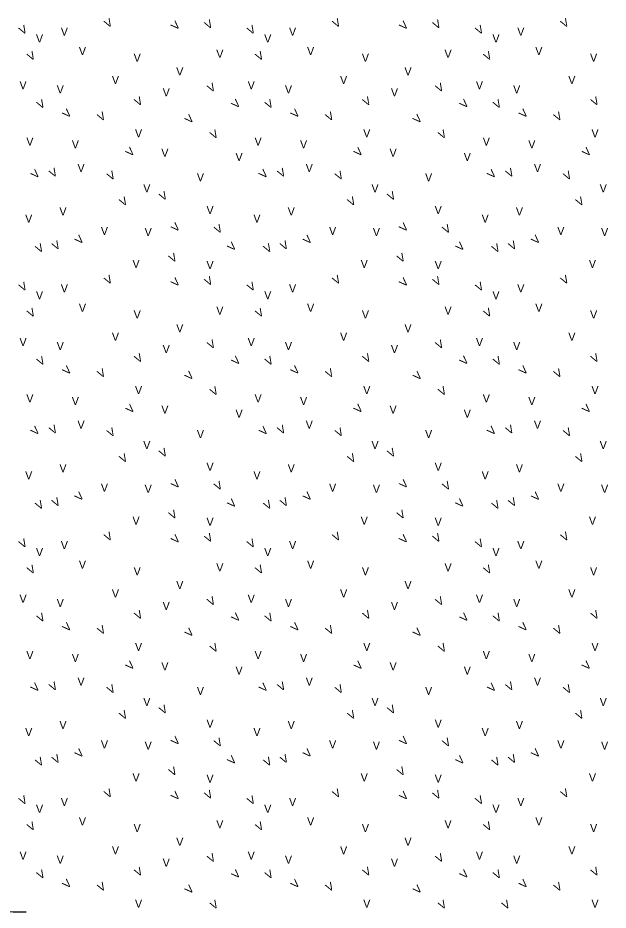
# Model space of a CAD drawing. Extents: x 997.6 to 1036.5, y 998.9 to 1022.7.
# Drawn here: x 1018.088 to 1019.564, y 1014.106 to 1016.336 of the extents above; entities that cross this region are included whole.
import ezdxf

# ---------------------------------------------------------------- set-up
doc = ezdxf.new("R2010")
doc.units = 0
doc.layers.add('Level 1', color=7, linetype='Continuous')

msp = doc.modelspace()

# ---------------------------------------------------------------- linework, layer by layer
at = {"layer": 'Level 1'}
msp.add_arc((1018.1087, 1015.3516), 1.25, 180, 270, dxfattribs=at)

# ---------------------------------------------------------------- texts
for rotation, p in [(29.9221, (1018.3118, 1016.3099)), (29.9221, (1018.8824, 1016.3099)), (29.9221, (1019.453, 1016.3099)), (29.9221, (1018.0986, 1016.2928)), (45, (1018.4833, 1016.3033)), (29.9221, (1018.5627, 1016.3065)), (29.9221, (1018.6692, 1016.2928)), (45, (1019.0539, 1016.3033)), (29.9221, (1019.1333, 1016.3065)), (29.9221, (1019.2398, 1016.2928)), (29.9221, (1018.1192, 1016.2275)), (29.9221, (1018.6898, 1016.2275)), (29.9221, (1019.2603, 1016.2275)), (29.9221, (1018.5695, 1016.1484)), (29.9221, (1019.1401, 1016.1484)), (29.9221, (1018.3874, 1016.1141)), (45, (1018.6344, 1016.1075)), (29.9221, (1018.958, 1016.1141)), (45, (1019.205, 1016.1075)), (29.9221, (1019.5286, 1016.1141)), (29.9221, (1018.1433, 1016.1073)), (29.9221, (1018.7138, 1016.1073)), (29.9221, (1019.2844, 1016.1073)), (45, (1018.2119, 1016.0834)), (29.9221, (1018.2947, 1016.0763)), (45, (1018.5177, 1016.0697)), (45, (1018.7825, 1016.0834)), (29.9221, (1018.8653, 1016.0763)), (45, (1019.0883, 1016.0697)), (45, (1019.3531, 1016.0834)), (29.9221, (1019.4358, 1016.0763)), (29.9221, (1018.5764, 1016.0317)), (29.9221, (1019.147, 1016.0317)), (45, (1018.3699, 1015.9873)), (45, (1018.9405, 1015.9873)), (45, (1019.5111, 1015.9873)), (45, (1018.1326, 1015.9323)), (29.9221, (1018.1744, 1015.9355)), (45, (1018.7032, 1015.9323)), (29.9221, (1018.745, 1015.9355)), (45, (1019.2738, 1015.9323)), (29.9221, (1019.3156, 1015.9355)), (29.9221, (1018.3188, 1015.9286)), (29.9221, (1018.8893, 1015.9286)), (29.9221, (1019.4599, 1015.9286)), (29.9221, (1018.3497, 1015.8639)), (29.9221, (1018.4493, 1015.8777)), (29.9221, (1018.9203, 1015.8639)), (29.9221, (1019.0199, 1015.8777)), (29.9221, (1019.4908, 1015.8639)), (45, (1018.4833, 1015.7989)), (45, (1019.0539, 1015.7989)), (29.9221, (1018.5868, 1015.7952)), (29.9221, (1019.1573, 1015.7952)), (29.9221, (1018.1813, 1015.754)), (45, (1018.2428, 1015.768)), (45, (1018.6242, 1015.7508)), (29.9221, (1018.7519, 1015.754)), (45, (1018.8134, 1015.768)), (45, (1019.1948, 1015.7508)), (29.9221, (1019.3225, 1015.754)), (45, (1019.384, 1015.768)), (29.9221, (1018.1398, 1015.7471)), (29.9221, (1018.7104, 1015.7471)), (29.9221, (1019.281, 1015.7471)), (29.9221, (1018.4733, 1015.7231)), (29.9221, (1019.0439, 1015.7231)), (29.9221, (1018.3118, 1015.6681)), (45, (1018.4833, 1015.6615)), (29.9221, (1018.5627, 1015.6647)), (29.9221, (1018.8824, 1015.6681)), (45, (1019.0539, 1015.6615)), (29.9221, (1019.1333, 1015.6647)), (29.9221, (1019.453, 1015.6681)), (29.9221, (1018.0986, 1015.6509)), (29.9221, (1018.6692, 1015.6509)), (29.9221, (1019.2398, 1015.6509)), (29.9221, (1018.1192, 1015.5857)), (29.9221, (1018.6898, 1015.5857)), (29.9221, (1019.2603, 1015.5857)), (29.9221, (1018.5695, 1015.5066)), (29.9221, (1019.1401, 1015.5066)), (29.9221, (1018.1433, 1015.4654)), (29.9221, (1018.3874, 1015.4723)), (45, (1018.6344, 1015.4657)), (29.9221, (1018.7138, 1015.4654)), (29.9221, (1018.958, 1015.4723)), (45, (1019.205, 1015.4657)), (29.9221, (1019.2844, 1015.4654)), (29.9221, (1019.5286, 1015.4723)), (45, (1018.2119, 1015.4416)), (45, (1018.7825, 1015.4416)), (45, (1019.3531, 1015.4416)), (29.9221, (1018.2947, 1015.4345)), (45, (1018.5177, 1015.4278)), (29.9221, (1018.8653, 1015.4345)), (45, (1019.0883, 1015.4278)), (29.9221, (1019.4358, 1015.4345)), (29.9221, (1018.5764, 1015.3898)), (29.9221, (1019.147, 1015.3898)), (45, (1018.3699, 1015.3454)), (45, (1018.9405, 1015.3454)), (45, (1019.5111, 1015.3454)), (45, (1018.1326, 1015.2904)), (29.9221, (1018.1744, 1015.2937)), (29.9221, (1018.3188, 1015.2868)), (45, (1018.7032, 1015.2904)), (29.9221, (1018.745, 1015.2937)), (29.9221, (1018.8893, 1015.2868)), (45, (1019.2738, 1015.2904)), (29.9221, (1019.3156, 1015.2937)), (29.9221, (1019.4599, 1015.2868)), (29.9221, (1018.3497, 1015.2221)), (29.9221, (1018.4493, 1015.2358)), (29.9221, (1018.9203, 1015.2221)), (29.9221, (1019.0199, 1015.2358)), (29.9221, (1019.4908, 1015.2221)), (45, (1018.4833, 1015.1571)), (29.9221, (1018.5868, 1015.1533)), (45, (1019.0539, 1015.1571)), (29.9221, (1019.1573, 1015.1533)), (45, (1018.2428, 1015.1262)), (45, (1018.8134, 1015.1262)), (45, (1019.384, 1015.1262)), (29.9221, (1018.1398, 1015.1053)), (29.9221, (1018.1813, 1015.1122)), (45, (1018.6242, 1015.1089)), (29.9221, (1018.7104, 1015.1053)), (29.9221, (1018.7519, 1015.1122)), (45, (1019.1948, 1015.1089)), (29.9221, (1019.281, 1015.1053)), (29.9221, (1019.3225, 1015.1122)), (29.9221, (1018.4733, 1015.0813)), (29.9221, (1019.0439, 1015.0813)), (29.9221, (1018.3118, 1015.0263)), (45, (1018.4833, 1015.0197)), (29.9221, (1018.5627, 1015.0228)), (29.9221, (1018.8824, 1015.0263)), (45, (1019.0539, 1015.0197)), (29.9221, (1019.1333, 1015.0228)), (29.9221, (1019.453, 1015.0263)), (29.9221, (1018.0986, 1015.0091)), (29.9221, (1018.6692, 1015.0091)), (29.9221, (1019.2398, 1015.0091)), (29.9221, (1018.1192, 1014.9438)), (29.9221, (1018.6898, 1014.9438)), (29.9221, (1019.2603, 1014.9438)), (29.9221, (1018.5695, 1014.8648)), (29.9221, (1019.1401, 1014.8648)), (29.9221, (1018.1433, 1014.8236)), (29.9221, (1018.3874, 1014.8304)), (45, (1018.6344, 1014.8238)), (29.9221, (1018.7138, 1014.8236)), (29.9221, (1018.958, 1014.8304)), (45, (1019.205, 1014.8238)), (29.9221, (1019.2844, 1014.8236)), (29.9221, (1019.5286, 1014.8304)), (45, (1018.2119, 1014.7998)), (29.9221, (1018.2947, 1014.7927)), (45, (1018.7825, 1014.7998)), (29.9221, (1018.8653, 1014.7927)), (45, (1019.3531, 1014.7998)), (29.9221, (1019.4358, 1014.7927)), (45, (1018.5177, 1014.786)), (45, (1019.0883, 1014.786)), (29.9221, (1018.5764, 1014.748)), (29.9221, (1019.147, 1014.748)), (45, (1018.3699, 1014.7036)), (45, (1018.9405, 1014.7036)), (45, (1019.5111, 1014.7036)), (45, (1018.1326, 1014.6486)), (29.9221, (1018.1744, 1014.6518)), (29.9221, (1018.3188, 1014.6449)), (45, (1018.7032, 1014.6486)), (29.9221, (1018.745, 1014.6518)), (29.9221, (1018.8893, 1014.6449)), (45, (1019.2738, 1014.6486)), (29.9221, (1019.3156, 1014.6518)), (29.9221, (1019.4599, 1014.6449)), (29.9221, (1018.4493, 1014.594)), (29.9221, (1019.0199, 1014.594)), (29.9221, (1018.3497, 1014.5803)), (29.9221, (1018.9203, 1014.5803)), (29.9221, (1019.4908, 1014.5803)), (45, (1018.4833, 1014.5153)), (29.9221, (1018.5868, 1014.5115)), (45, (1019.0539, 1014.5153)), (29.9221, (1019.1573, 1014.5115)), (45, (1018.2428, 1014.4843)), (45, (1018.8134, 1014.4843)), (45, (1019.384, 1014.4843)), (29.9221, (1018.1398, 1014.4634)), (29.9221, (1018.1813, 1014.4703)), (45, (1018.6242, 1014.4671)), (29.9221, (1018.7104, 1014.4634)), (29.9221, (1018.7519, 1014.4703)), (45, (1019.1948, 1014.4671)), (29.9221, (1019.281, 1014.4634)), (29.9221, (1019.3225, 1014.4703)), (29.9221, (1018.4733, 1014.4394)), (29.9221, (1019.0439, 1014.4394)), (29.9221, (1018.3118, 1014.3844)), (45, (1018.4833, 1014.3778)), (29.9221, (1018.5627, 1014.381)), (29.9221, (1018.8824, 1014.3844)), (45, (1019.0539, 1014.3778)), (29.9221, (1019.1333, 1014.381)), (29.9221, (1019.453, 1014.3844)), (29.9221, (1018.0986, 1014.3673)), (29.9221, (1018.6692, 1014.3673)), (29.9221, (1019.2398, 1014.3673)), (29.9221, (1018.1192, 1014.302)), (29.9221, (1018.6898, 1014.302)), (29.9221, (1019.2603, 1014.302)), (29.9221, (1018.5695, 1014.2229)), (29.9221, (1019.1401, 1014.2229)), (29.9221, (1018.1433, 1014.1818)), (29.9221, (1018.3874, 1014.1886)), (45, (1018.6344, 1014.182)), (29.9221, (1018.7138, 1014.1818)), (29.9221, (1018.958, 1014.1886)), (45, (1019.205, 1014.182)), (29.9221, (1019.2844, 1014.1818)), (29.9221, (1019.5286, 1014.1886)), (45, (1018.2119, 1014.1579)), (29.9221, (1018.2947, 1014.1508)), (45, (1018.7825, 1014.1579)), (29.9221, (1018.8653, 1014.1508)), (45, (1019.3531, 1014.1579)), (29.9221, (1019.4358, 1014.1508)), (45, (1018.5177, 1014.1442)), (45, (1019.0883, 1014.1442)), (29.9221, (1018.5764, 1014.1062)), (29.9221, (1019.147, 1014.1062)), (29.9221, (1019.3058, 1014.1062))]:
    msp.add_text('V', height=0.02, rotation=rotation, dxfattribs=at).set_placement(p)
for p in [(1018.1335, 1016.2746), (1018.1956, 1016.2918), (1018.7041, 1016.2746), (1018.7662, 1016.2918), (1019.2747, 1016.2746), (1019.3368, 1016.2918), (1018.2408, 1016.2431), (1018.3777, 1016.2265), (1018.5843, 1016.2362), (1018.8113, 1016.2431), (1018.9483, 1016.2265), (1019.1549, 1016.2362), (1019.3819, 1016.2431), (1019.5188, 1016.2265), (1018.4842, 1016.1922), (1019.0548, 1016.1922), (1018.3233, 1016.1709), (1018.8938, 1016.1709), (1019.4644, 1016.1709), (1018.0923, 1016.1578), (1018.1853, 1016.1475), (1018.4503, 1016.14), (1018.6628, 1016.1578), (1018.7559, 1016.1475), (1019.0209, 1016.14), (1019.2334, 1016.1578), (1019.3265, 1016.1475), (1018.3811, 1016.0375), (1018.9517, 1016.0375), (1019.5223, 1016.0375), (1018.1094, 1016.0169), (1018.2231, 1016.0101), (1018.68, 1016.0169), (1018.7937, 1016.0101), (1019.2506, 1016.0169), (1019.3643, 1016.0101), (1018.4469, 1015.9888), (1019.0175, 1015.9888), (1018.6324, 1015.9785), (1019.203, 1015.9785), (1018.2373, 1015.951), (1018.8079, 1015.951), (1019.3785, 1015.951), (1018.5358, 1015.9276), (1019.1063, 1015.9276), (1018.4018, 1015.9001), (1018.9723, 1015.9001), (1019.5429, 1015.9001), (1018.1065, 1015.8245), (1018.1922, 1015.8423), (1018.5598, 1015.8458), (1018.6771, 1015.8245), (1018.7628, 1015.8423), (1019.1303, 1015.8458), (1019.2477, 1015.8245), (1019.3333, 1015.8423), (1018.2958, 1015.7936), (1018.4052, 1015.7908), (1018.8663, 1015.7936), (1018.9758, 1015.7908), (1019.4369, 1015.7936), (1019.5463, 1015.7908), (1018.3748, 1015.7112), (1018.5598, 1015.7083), (1018.9453, 1015.7112), (1019.1303, 1015.7083), (1019.5159, 1015.7112), (1018.1956, 1015.6499), (1018.7662, 1015.6499), (1019.3368, 1015.6499), (1018.1335, 1015.6328), (1018.7041, 1015.6328), (1019.2747, 1015.6328), (1018.2408, 1015.6013), (1018.8113, 1015.6013), (1019.3819, 1015.6013), (1018.3777, 1015.5847), (1018.5843, 1015.5943), (1018.9483, 1015.5847), (1019.1549, 1015.5943), (1019.5188, 1015.5847), (1018.4842, 1015.5503), (1019.0548, 1015.5503), (1018.0923, 1015.5159), (1018.3233, 1015.5291), (1018.6628, 1015.5159), (1018.8938, 1015.5291), (1019.2334, 1015.5159), (1019.4644, 1015.5291), (1018.1853, 1015.5057), (1018.4503, 1015.4982), (1018.7559, 1015.5057), (1019.0209, 1015.4982), (1019.3265, 1015.5057), (1018.3811, 1015.3957), (1018.9517, 1015.3957), (1019.5223, 1015.3957), (1018.1094, 1015.3751), (1018.2231, 1015.3683), (1018.68, 1015.3751), (1018.7937, 1015.3683), (1019.2506, 1015.3751), (1019.3643, 1015.3683), (1018.4469, 1015.347), (1018.6324, 1015.3367), (1019.0175, 1015.347), (1019.203, 1015.3367), (1018.2373, 1015.3092), (1018.8079, 1015.3092), (1019.3785, 1015.3092), (1018.5358, 1015.2858), (1019.1063, 1015.2858), (1018.4018, 1015.2583), (1018.9723, 1015.2583), (1019.5429, 1015.2583), (1018.1922, 1015.2005), (1018.5598, 1015.2039), (1018.7628, 1015.2005), (1019.1303, 1015.2039), (1019.3333, 1015.2005), (1018.1065, 1015.1827), (1018.6771, 1015.1827), (1019.2477, 1015.1827), (1018.2958, 1015.1518), (1018.4052, 1015.1489), (1018.8663, 1015.1518), (1018.9758, 1015.1489), (1019.4369, 1015.1518), (1019.5463, 1015.1489), (1018.3748, 1015.0693), (1018.5598, 1015.0665), (1018.9453, 1015.0693), (1019.1303, 1015.0665), (1019.5159, 1015.0693), (1018.1956, 1015.0081), (1018.7662, 1015.0081), (1019.3368, 1015.0081), (1018.1335, 1014.9909), (1018.7041, 1014.9909), (1019.2747, 1014.9909), (1018.2408, 1014.9594), (1018.8113, 1014.9594), (1019.3819, 1014.9594), (1018.3777, 1014.9428), (1018.5843, 1014.9525), (1018.9483, 1014.9428), (1019.1549, 1014.9525), (1019.5188, 1014.9428), (1018.4842, 1014.9085), (1019.0548, 1014.9085), (1018.0923, 1014.8741), (1018.3233, 1014.8873), (1018.6628, 1014.8741), (1018.8938, 1014.8873), (1019.2334, 1014.8741), (1019.4644, 1014.8873), (1018.1853, 1014.8638), (1018.4503, 1014.8563), (1018.7559, 1014.8638), (1019.0209, 1014.8563), (1019.3265, 1014.8638), (1018.3811, 1014.7538), (1018.9517, 1014.7538), (1019.5223, 1014.7538), (1018.1094, 1014.7333), (1018.68, 1014.7333), (1019.2506, 1014.7333), (1018.2231, 1014.7264), (1018.7937, 1014.7264), (1019.3643, 1014.7264), (1018.4469, 1014.7052), (1018.6324, 1014.6948), (1019.0175, 1014.7052), (1019.203, 1014.6948), (1018.2373, 1014.6673), (1018.8079, 1014.6673), (1019.3785, 1014.6673), (1018.5358, 1014.6439), (1019.1063, 1014.6439), (1018.4018, 1014.6164), (1018.9723, 1014.6164), (1019.5429, 1014.6164), (1018.1922, 1014.5587), (1018.5598, 1014.5621), (1018.7628, 1014.5587), (1019.1303, 1014.5621), (1019.3333, 1014.5587), (1018.1065, 1014.5408), (1018.6771, 1014.5408), (1019.2477, 1014.5408), (1018.2958, 1014.5099), (1018.8663, 1014.5099), (1019.4369, 1014.5099), (1018.4052, 1014.5071), (1018.9758, 1014.5071), (1019.5463, 1014.5071), (1018.3748, 1014.4275), (1018.5598, 1014.4247), (1018.9453, 1014.4275), (1019.1303, 1014.4247), (1019.5159, 1014.4275), (1018.1956, 1014.3663), (1018.7662, 1014.3663), (1019.3368, 1014.3663), (1018.1335, 1014.3491), (1018.7041, 1014.3491), (1019.2747, 1014.3491), (1018.2408, 1014.3176), (1018.5843, 1014.3107), (1018.8113, 1014.3176), (1019.1549, 1014.3107), (1019.3819, 1014.3176), (1018.3777, 1014.301), (1018.9483, 1014.301), (1019.5188, 1014.301), (1018.4842, 1014.2667), (1019.0548, 1014.2667), (1018.3233, 1014.2454), (1018.8938, 1014.2454), (1019.4644, 1014.2454), (1018.0923, 1014.2323), (1018.1853, 1014.222), (1018.6628, 1014.2323), (1018.7559, 1014.222), (1019.2334, 1014.2323), (1019.3265, 1014.222), (1018.4503, 1014.2145), (1019.0209, 1014.2145), (1018.3811, 1014.112), (1018.9517, 1014.112), (1019.5223, 1014.112)]:
    msp.add_text('V', height=0.02, dxfattribs=at).set_placement(p)

doc.saveas('drawing.dxf')
